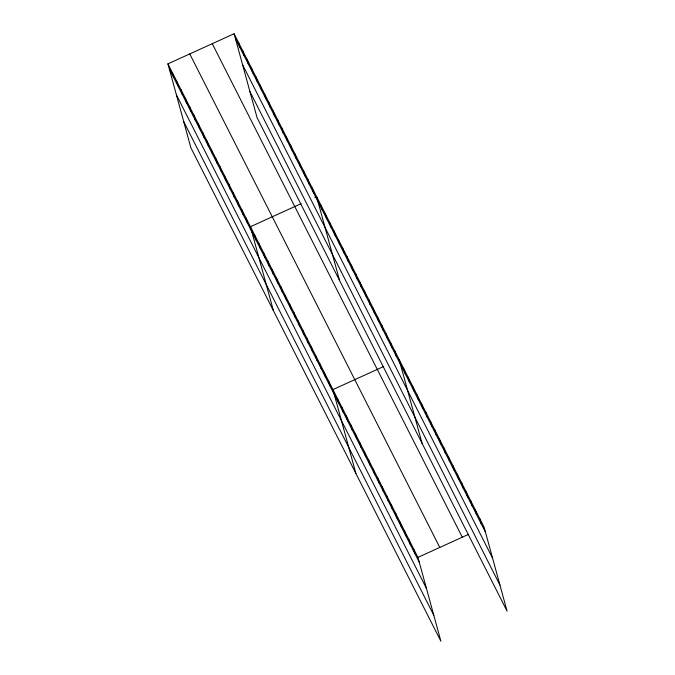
<?xml version="1.0" encoding="UTF-8"?>
<svg xmlns="http://www.w3.org/2000/svg" width="675" height="675" viewBox="0 0 675 675"><rect width="100%" height="100%" fill="white"/><g stroke="black" fill="none" stroke-linecap="round" stroke-linejoin="round"><path stroke-width="1.01" d="M167.923 63.863L417.952 557.381L440.902 641.25L190.865 147.732L167.923 63.863L234.098 33.75L484.135 527.268L507.077 611.137L257.048 117.619L234.098 33.75M301.143 203.648L250.433 226.724L273.375 310.593M314.795 197.438L316.609 196.611L339.559 280.479M383.653 366.508L332.944 389.585L355.885 473.453M417.952 557.381L468.661 534.305M235.457 38.711L485.494 532.221M242.587 64.749L492.615 558.267M249.927 91.581L499.956 585.098M212.262 43.689L462.291 537.199M189.759 53.924L439.796 547.442M169.273 68.816L419.31 562.334M176.403 94.863L426.431 588.381M183.743 121.694L433.772 615.212M479.663 518.434L481.013 523.395M475.183 509.6L476.542 514.561M470.711 500.774L472.07 505.727M466.239 491.94L467.589 496.901M461.759 483.106L463.118 488.067M457.287 474.28L458.646 479.233M452.815 465.446L454.174 470.407M448.343 456.612L449.693 461.573M443.863 447.787L445.222 452.739M439.391 438.952L440.75 443.914M434.919 430.118L436.278 435.08M430.439 421.293L431.798 426.246M425.967 412.459L427.326 417.412M421.495 403.625L422.854 408.586M417.023 394.799L418.373 399.752M412.543 385.965L413.902 390.918M408.071 377.131L409.43 382.092M403.599 368.305L404.958 373.258M399.127 359.471L422.069 443.34M394.782 350.899L396.141 355.86M390.437 342.326L391.795 347.288M386.092 333.754L387.45 338.715M381.755 325.181L383.113 330.142M377.409 316.609L378.768 321.57M373.064 308.045L374.423 312.998M368.727 299.472L370.077 304.425M364.382 290.9L365.74 295.852M360.037 282.327L361.395 287.28M355.7 273.755L357.05 278.716M351.354 265.182L352.713 270.143M347.009 256.61L348.368 261.571M342.672 248.037L344.022 252.998M338.327 239.465L339.685 244.426M333.982 230.901L335.34 235.853M329.645 222.328L330.995 227.281M325.299 213.756L326.658 218.708M320.954 205.183L322.312 210.136M413.48 548.547L414.838 553.5M409.008 539.713L410.358 544.674M312.272 188.038L313.63 192.999M404.527 530.888L405.886 535.84M307.927 179.466L309.285 184.427M400.056 522.053L401.414 527.006M303.581 170.893L304.94 175.854M395.584 513.219L396.934 518.181M299.244 162.321L300.594 167.282M391.103 504.394L392.462 509.347M294.899 153.748L296.257 158.709M386.632 495.56L387.99 500.513M290.554 145.184L291.912 150.137M382.16 486.726L383.518 491.687M286.217 136.612L287.567 141.564M377.688 477.9L379.038 482.853M281.872 128.039L283.23 132.992M277.526 119.467L278.885 124.419M373.207 469.066L374.566 474.019M273.189 110.894L274.539 115.855M368.736 460.232L370.094 465.193M268.844 102.322L270.202 107.283M364.264 451.398L365.614 456.359M264.499 93.749L265.857 98.71M359.783 442.572L361.142 447.525M260.162 85.177L261.512 90.138M355.312 433.738L356.67 438.699M255.817 76.604L257.175 81.565M350.84 424.904L352.198 429.865M251.471 68.04L252.83 72.993M346.368 416.078L347.718 421.031M247.134 59.468L248.484 64.42M341.887 407.244L343.246 412.206M242.789 50.895L244.148 55.848M337.416 398.41L338.774 403.372M238.444 42.322L239.802 47.275M328.598 381.012L329.957 385.965M324.253 372.44L325.612 377.401M319.916 363.867L321.266 368.828M315.571 355.295L316.929 360.256M311.226 346.722L312.584 351.683M306.889 338.15L308.239 343.111M302.543 329.586L303.902 334.538M298.198 321.013L299.557 325.966M293.861 312.441L295.211 317.393M289.516 303.868L290.874 308.821M285.171 295.296L286.529 300.248M280.834 286.723L282.184 291.684M276.488 278.151L277.847 283.112M272.143 269.578L273.502 274.539M267.806 261.006L269.156 265.967M263.461 252.433L264.819 257.394M259.116 243.869L260.474 248.822M254.77 235.297L256.129 240.249M246.088 218.152L247.447 223.104M241.743 209.579L243.101 214.54M237.406 201.007L238.756 205.968M233.061 192.434L234.419 197.395M228.715 183.862L230.074 188.823M224.378 175.289L225.728 180.25M220.033 166.725L221.392 171.678M215.688 158.153L217.046 163.105M211.351 149.58L212.701 154.533M207.006 141.007L208.364 145.96M202.66 132.435L204.019 137.396M198.323 123.863L199.673 128.824M193.978 115.29L195.337 120.251M189.633 106.718L190.991 111.679M185.287 98.145L186.646 103.106M180.951 89.581L182.309 94.534M176.605 81.008L177.964 85.961M172.26 72.436L173.618 77.389"/></g></svg>
